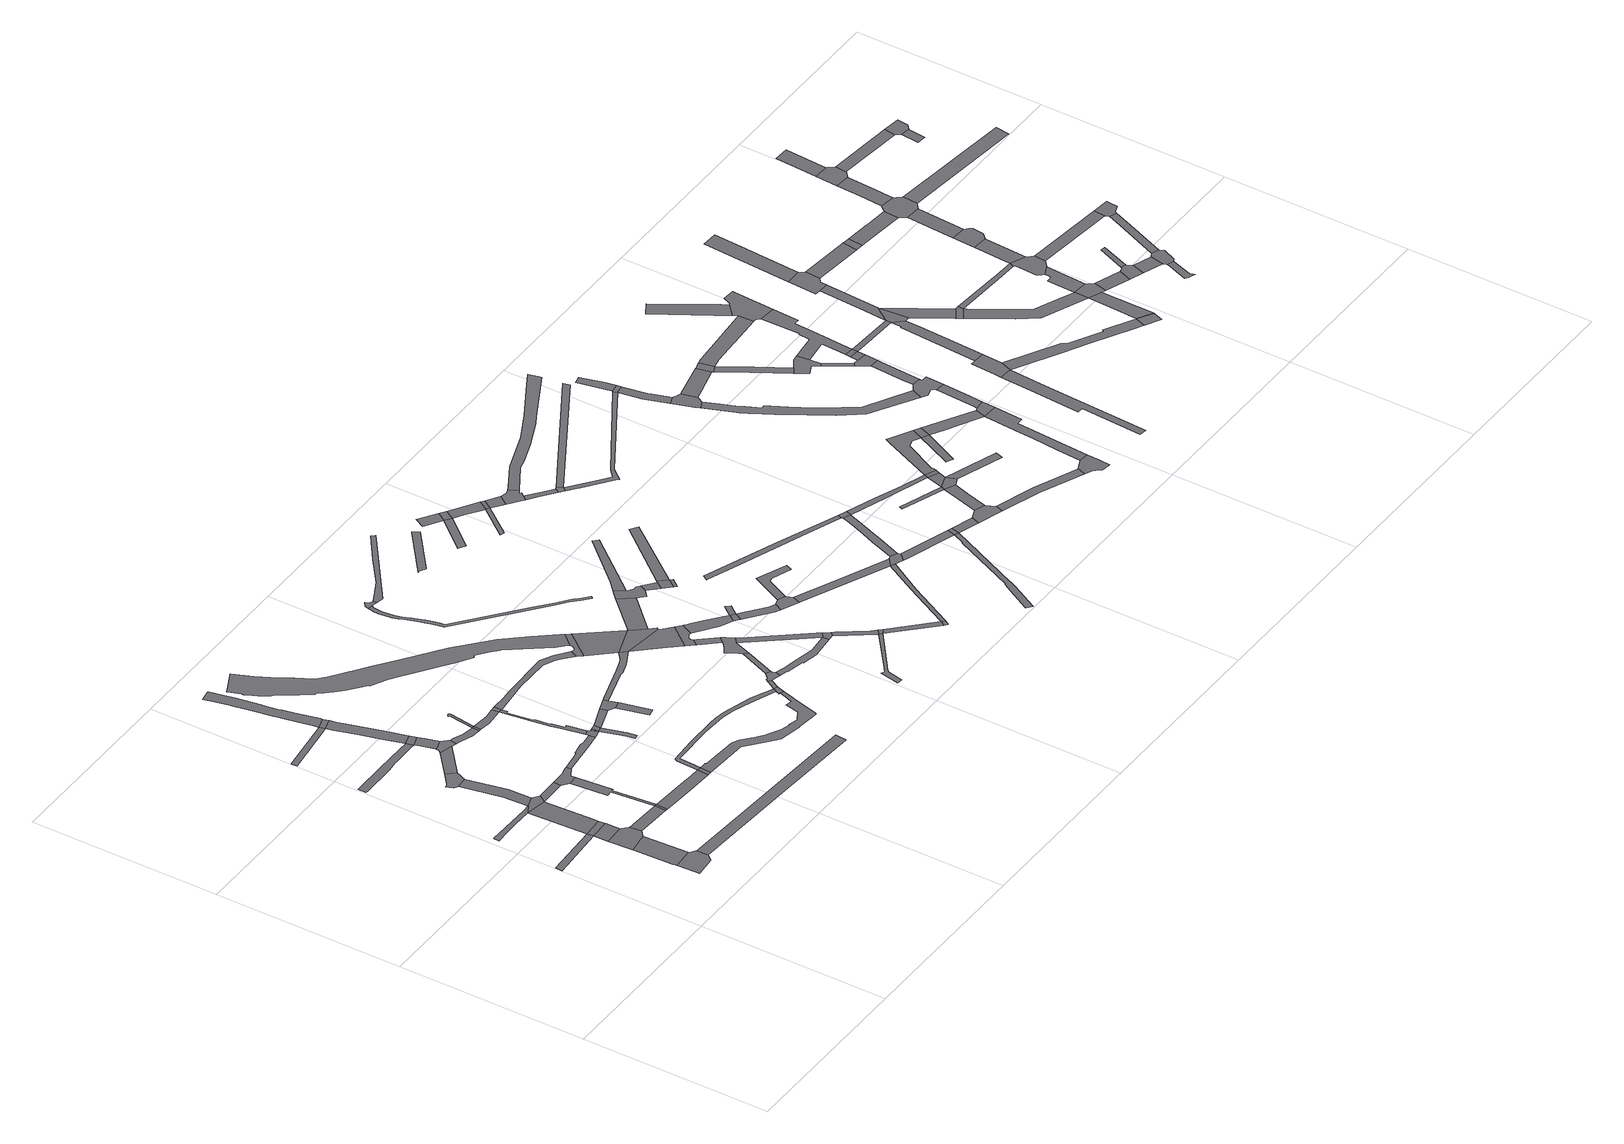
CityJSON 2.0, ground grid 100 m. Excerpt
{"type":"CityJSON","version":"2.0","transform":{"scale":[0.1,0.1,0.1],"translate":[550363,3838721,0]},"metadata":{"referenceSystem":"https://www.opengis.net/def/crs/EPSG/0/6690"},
"CityObjects":{
"road1":{"type":"Road","attributes":{"RoadStructureAttribute.sectionType":"1"},"geometry":[{"type":"MultiSurface","lod":"1","boundaries":[[[0,1,2,3]]]}]},
"road2":{"type":"Road","geometry":[{"type":"MultiSurface","lod":"1","boundaries":[[[4,5,6,7,8,9,10,11,12,13,14,15]]]}]},
"road3":{"type":"Road","attributes":{"RoadStructureAttribute.sectionType":"1"},"geometry":[{"type":"MultiSurface","lod":"1","boundaries":[[[16,17,18,19,7,6]]]}]},
"road4":{"type":"Road","attributes":{"RoadStructureAttribute.sectionType":"1"},"geometry":[{"type":"MultiSurface","lod":"1","boundaries":[[[20,21,22,23,24,25,26]]]}]},
"road5":{"type":"Road","geometry":[{"type":"MultiSurface","lod":"1","boundaries":[[[27,28,29,30,17,16,31,32,33,34]]]}]},
"road6":{"type":"Road","attributes":{"RoadStructureAttribute.sectionType":"1"},"geometry":[{"type":"MultiSurface","lod":"1","boundaries":[[[35,3,30,29]]]}]},
"road7":{"type":"Road","geometry":[{"type":"MultiSurface","lod":"1","boundaries":[[[36,0,3,35]]]}]},
"road8":{"type":"Road","attributes":{"RoadStructureAttribute.sectionType":"1"},"geometry":[{"type":"MultiSurface","lod":"1","boundaries":[[[25,0,36,37,38]]]}]},
"road9":{"type":"Road","geometry":[{"type":"MultiSurface","lod":"1","boundaries":[[[39,26,25,38,40]]]}]},
"road10":{"type":"Road","attributes":{"RoadStructureAttribute.sectionType":"1"},"geometry":[{"type":"MultiSurface","lod":"1","boundaries":[[[41,42,43,44,45,26,39]]]}]},
"road11":{"type":"Road","attributes":{"RoadStructureAttribute.sectionType":"1"},"geometry":[{"type":"MultiSurface","lod":"1","boundaries":[[[46,34,33,47,48]]]}]},
"road12":{"type":"Road","geometry":[{"type":"MultiSurface","lod":"1","boundaries":[[[49,50,51,52,53,54,55,56,44,43,57,58,59]]]}]},
"road13":{"type":"Road","attributes":{"RoadStructureAttribute.sectionType":"1"},"geometry":[{"type":"MultiSurface","lod":"1","boundaries":[[[60,61,62,63,64,65,66,67,68,69,70,71,72,73,74,75,76]]]}]},
"road14":{"type":"Road","attributes":{"RoadStructureAttribute.sectionType":"1"},"geometry":[{"type":"MultiSurface","lod":"1","boundaries":[[[77,40,38,78]]]}]},
"road15":{"type":"Road","attributes":{"RoadStructureAttribute.sectionType":"1"},"geometry":[{"type":"MultiSurface","lod":"1","boundaries":[[[79,80,81,82]]]}]},
"road16":{"type":"Road","geometry":[{"type":"MultiSurface","lod":"1","boundaries":[[[83,48,47,84]]]}]},
"road17":{"type":"Road","attributes":{"RoadStructureAttribute.sectionType":"1"},"geometry":[{"type":"MultiSurface","lod":"1","boundaries":[[[85,86,87,88,89,90,48,83]]]}]},
"road18":{"type":"Road","attributes":{"RoadStructureAttribute.sectionType":"1"},"geometry":[{"type":"MultiSurface","lod":"1","boundaries":[[[91,49,59,92]]]}]},
"road19":{"type":"Road","geometry":[{"type":"MultiSurface","lod":"1","boundaries":[[[93,94,95,96,77,78,88,87,97,98]]]}]},
"road20":{"type":"Road","attributes":{"RoadStructureAttribute.sectionType":"1"},"geometry":[{"type":"MultiSurface","lod":"1","boundaries":[[[99,100,101,102,83,84,103,104,105]]]}]},
"road21":{"type":"Road","geometry":[{"type":"MultiSurface","lod":"1","boundaries":[[[106,107,108,109,110,111,112,113,91,92,114,115]]]}]},
"road22":{"type":"Road","attributes":{"RoadStructureAttribute.sectionType":"1"},"geometry":[{"type":"MultiSurface","lod":"1","boundaries":[[[116,117,118,119,120,109,108]]]}]},
"road23":{"type":"Road","geometry":[{"type":"MultiSurface","lod":"1","boundaries":[[[121,76,75,118,117]]]}]},
"road24":{"type":"Road","attributes":{"RoadStructureAttribute.sectionType":"1"},"geometry":[{"type":"MultiSurface","lod":"1","boundaries":[[[122,123,124,125,126,127,82,128,129,130,131,132,76,121]]]}]},
"road25":{"type":"Road","geometry":[{"type":"MultiSurface","lod":"1","boundaries":[[[133,79,82,127]]]}]},
"road26":{"type":"Road","attributes":{"RoadStructureAttribute.sectionType":"1"},"geometry":[{"type":"MultiSurface","lod":"1","boundaries":[[[134,135,136,137,138,139,140,141,142,143,144,145,146,147,148,149,150,151,152,153,154,155,156,157,158,159,160,79,133]]]}]},
"road27":{"type":"Road","attributes":{"RoadStructureAttribute.sectionType":"1"},"geometry":[{"type":"MultiSurface","lod":"1","boundaries":[[[161,15,14,162,163,164,165]]]}]},
"road28":{"type":"Road","attributes":{"RoadStructureAttribute.sectionType":"1"},"geometry":[{"type":"MultiSurface","lod":"1","boundaries":[[[166,167,115,114,168,169,170,171,172]]]}]},
"road29":{"type":"Road","attributes":{"RoadStructureAttribute.sectionType":"1"},"geometry":[{"type":"MultiSurface","lod":"1","boundaries":[[[173,174,175,176,177,178,179,180,93,98,181,182,183]]]}]},
"road30":{"type":"Road","geometry":[{"type":"MultiSurface","lod":"1","boundaries":[[[105,104,184,185]]]}]},
"road31":{"type":"Road","geometry":[{"type":"MultiSurface","lod":"1","boundaries":[[[186,172,171,187]]]}]},
"road32":{"type":"Road","geometry":[{"type":"MultiSurface","lod":"1","boundaries":[[[188,189,190,191,192,193,194,172,186]]]}]},
"road33":{"type":"Road","attributes":{"RoadStructureAttribute.sectionType":"1"},"geometry":[{"type":"MultiSurface","lod":"1","boundaries":[[[195,186,187,196,197,198,199]]]}]},
"road34":{"type":"Road","geometry":[{"type":"MultiSurface","lod":"1","boundaries":[[[200,201,202,173,183,203,204,205]]]}]},
"road35":{"type":"Road","attributes":{"RoadStructureAttribute.sectionType":"1"},"geometry":[{"type":"MultiSurface","lod":"1","boundaries":[[[206,205,204]]]}]},
"road36":{"type":"Road","attributes":{"RoadStructureAttribute.sectionType":"1"},"geometry":[{"type":"MultiSurface","lod":"1","boundaries":[[[207,208,209,210,211,212,213,214,215,216,217,218,219,220,201,200]]]}]},
"road37":{"type":"Road","geometry":[{"type":"MultiSurface","lod":"1","boundaries":[[[221,222,223,224,225,204]]]}]},
"road38":{"type":"Road","geometry":[{"type":"MultiSurface","lod":"1","boundaries":[[[226,206,204,225]]]}]},
"road39":{"type":"Road","attributes":{"RoadStructureAttribute.sectionType":"1"},"geometry":[{"type":"MultiSurface","lod":"1","boundaries":[[[227,199,198,216]]]}]},
"road40":{"type":"Road","attributes":{"RoadStructureAttribute.sectionType":"1"},"geometry":[{"type":"MultiSurface","lod":"1","boundaries":[[[228,226,225,229]]]}]},
"road41":{"type":"Road","attributes":{"RoadStructureAttribute.sectionType":"1"},"geometry":[{"type":"MultiSurface","lod":"1","boundaries":[[[230,231,232,233,234,235,236,237,238,239,240,241,242,243,244,245,246,185,184,247,248,249,250,251,252,253,254,255,256,257,258,259,260,261,262,263]]]}]},
"road42":{"type":"Road","geometry":[{"type":"MultiSurface","lod":"1","boundaries":[[[264,228,229,265,266,267]]]}]},
"road43":{"type":"Road","attributes":{"RoadStructureAttribute.sectionType":"1"},"geometry":[{"type":"MultiSurface","lod":"1","boundaries":[[[268,269,270,271,272,273,274,275,105,185,276,277,278,279,280,281,282]]]}]},
"road44":{"type":"Road","geometry":[{"type":"MultiSurface","lod":"1","boundaries":[[[283,284,266,265]]]}]},
"road45":{"type":"Road","attributes":{"RoadStructureAttribute.sectionType":"1"},"geometry":[{"type":"MultiSurface","lod":"1","boundaries":[[[285,286,287,288,289,290,291,292,293,294,295,296,297,298,299,300,301,302,303,304,305,306,307,308,309,310,311,312,313,314,315,316,317,318,319,320,321,322,323,324,325,326,327,328,329,330,331,332,333,334,335,336]]]}]},
"road46":{"type":"Road","attributes":{"RoadStructureAttribute.sectionType":"1"},"geometry":[{"type":"MultiSurface","lod":"1","boundaries":[[[337,338,339,340,227,216,341,342,343,344,345,346,347]]]}]},
"road47":{"type":"Road","attributes":{"RoadStructureAttribute.sectionType":"1"},"geometry":[{"type":"MultiSurface","lod":"1","boundaries":[[[348,349,350,351,352,353,264,267,354,355,356,357]]]}]},
"road48":{"type":"Road","geometry":[{"type":"MultiSurface","lod":"1","boundaries":[[[282,281,358,263,262,359]]]}]},
"road49":{"type":"Road","attributes":{"RoadStructureAttribute.sectionType":"1"},"geometry":[{"type":"MultiSurface","lod":"1","boundaries":[[[360,361,282,359,362]]]}]},
"road50":{"type":"Road","geometry":[{"type":"MultiSurface","lod":"1","boundaries":[[[336,335,363,364,365,366,367,368,369,347,346,370,371]]]}]},
"road51":{"type":"Road","geometry":[{"type":"MultiSurface","lod":"1","boundaries":[[[372,373,374,360,362,375,376,377,378,379]]]}]},
"road52":{"type":"Road","geometry":[{"type":"MultiSurface","lod":"1","boundaries":[[[380,381,382,383,384,385,386]]]}]},
"road53":{"type":"Road","attributes":{"RoadStructureAttribute.sectionType":"1"},"geometry":[{"type":"MultiSurface","lod":"1","boundaries":[[[371,370,348,387]]]}]},
"road54":{"type":"Road","attributes":{"RoadStructureAttribute.sectionType":"1"},"geometry":[{"type":"MultiSurface","lod":"1","boundaries":[[[388,372,379,389]]]}]},
"road55":{"type":"Road","geometry":[{"type":"MultiSurface","lod":"1","boundaries":[[[387,348,357,390,391,392,393]]]}]},
"road56":{"type":"Road","attributes":{"RoadStructureAttribute.sectionType":"1"},"geometry":[{"type":"MultiSurface","lod":"1","boundaries":[[[357,394,395,396,397,398,390]]]}]},
"road57":{"type":"Road","attributes":{"RoadStructureAttribute.sectionType":"1"},"geometry":[{"type":"MultiSurface","lod":"1","boundaries":[[[383,399,400,401,402,403,404,405,406,407,408,409,410,411,412,413,414,415,416,417,418,419,420,421,422,423,424,425,426,427,428,429,430,431,432,433,434,435,436,437,438,439,440,441,442,384]]]}]},
"road58":{"type":"Road","geometry":[{"type":"MultiSurface","lod":"1","boundaries":[[[443,444,445,446,447,448,449,450,388,389,451,452,453]]]}]},
"road59":{"type":"Road","attributes":{"RoadStructureAttribute.sectionType":"1"},"geometry":[{"type":"MultiSurface","lod":"1","boundaries":[[[454,455,456,445,444]]]}]},
"road60":{"type":"Road","attributes":{"RoadStructureAttribute.sectionType":"1"},"geometry":[{"type":"MultiSurface","lod":"1","boundaries":[[[457,458,459,376,375,460,461,462,463,464,465,466]]]}]},
"road61":{"type":"Road","geometry":[{"type":"MultiSurface","lod":"1","boundaries":[[[397,396,467,456,455,468,469,470,471,472,473,474,475,476,477,478]]]}]},
"road62":{"type":"Road","attributes":{"RoadStructureAttribute.sectionType":"1"},"geometry":[{"type":"MultiSurface","lod":"1","boundaries":[[[479,393,392,480]]]}]},
"road63":{"type":"Road","attributes":{"RoadStructureAttribute.sectionType":"1"},"geometry":[{"type":"MultiSurface","lod":"1","boundaries":[[[481,482,483,484,485,386,385,486,487]]]}]},
"road64":{"type":"Road","attributes":{"RoadStructureAttribute.sectionType":"1"},"geometry":[{"type":"MultiSurface","lod":"1","boundaries":[[[488,489,490,491,492,493,494,495,496,497,498]]]}]},
"road65":{"type":"Road","attributes":{"RoadStructureAttribute.sectionType":"1"},"geometry":[{"type":"MultiSurface","lod":"1","boundaries":[[[499,500,501,453,452,502,503,466,504]]]}]},
"road66":{"type":"Road","attributes":{"RoadStructureAttribute.sectionType":"1"},"geometry":[{"type":"MultiSurface","lod":"1","boundaries":[[[505,506,507,508,509,478,477,510,511,512,513,514,515]]]}]},
"road67":{"type":"Road","geometry":[{"type":"MultiSurface","lod":"1","boundaries":[[[504,466,465,516,517]]]}]},
"road68":{"type":"Road","geometry":[{"type":"MultiSurface","lod":"1","boundaries":[[[515,514,518,519]]]}]},
"road69":{"type":"Road","attributes":{"RoadStructureAttribute.sectionType":"1"},"geometry":[{"type":"MultiSurface","lod":"1","boundaries":[[[520,521,517,516,488,522]]]}]},
"road70":{"type":"Road","geometry":[{"type":"MultiSurface","lod":"1","boundaries":[[[523,524,525,526,479,480,527,528,529,530,531,532,533,534]]]}]},
"road71":{"type":"Road","geometry":[{"type":"MultiSurface","lod":"1","boundaries":[[[535,536,515,519]]]}]},
"road72":{"type":"Road","attributes":{"RoadStructureAttribute.sectionType":"1"},"geometry":[{"type":"MultiSurface","lod":"1","boundaries":[[[537,519,518,538,539,540]]]}]},
"road73":{"type":"Road","attributes":{"RoadStructureAttribute.sectionType":"1"},"geometry":[{"type":"MultiSurface","lod":"1","boundaries":[[[541,542,543,544,545]]]}]},
"road74":{"type":"Road","geometry":[{"type":"MultiSurface","lod":"1","boundaries":[[[522,488,498,546]]]}]},
"road75":{"type":"Road","attributes":{"RoadStructureAttribute.sectionType":"1"},"geometry":[{"type":"MultiSurface","lod":"1","boundaries":[[[529,528,547,548]]]}]},
"road76":{"type":"Road","attributes":{"RoadStructureAttribute.sectionType":"1"},"geometry":[{"type":"MultiSurface","lod":"1","boundaries":[[[546,498,549,550]]]}]},
"road77":{"type":"Road","geometry":[{"type":"MultiSurface","lod":"1","boundaries":[[[551,548,547,552,553]]]}]},
"road78":{"type":"Road","geometry":[{"type":"MultiSurface","lod":"1","boundaries":[[[554,540,539,555,556,557]]]}]},
"road79":{"type":"Road","geometry":[{"type":"MultiSurface","lod":"1","boundaries":[[[558,559,553,552]]]}]},
"road80":{"type":"Road","attributes":{"RoadStructureAttribute.sectionType":"1"},"geometry":[{"type":"MultiSurface","lod":"1","boundaries":[[[560,561,562,523,534]]]}]},
"road81":{"type":"Road","geometry":[{"type":"MultiSurface","lod":"1","boundaries":[[[550,549,563,564]]]}]},
"road82":{"type":"Road","geometry":[{"type":"MultiSurface","lod":"1","boundaries":[[[565,566,567,568]]]}]},
"road83":{"type":"Road","attributes":{"RoadStructureAttribute.sectionType":"1"},"geometry":[{"type":"MultiSurface","lod":"1","boundaries":[[[569,570,571,572,573,574,575,554,557]]]}]},
"road84":{"type":"Road","attributes":{"RoadStructureAttribute.sectionType":"1"},"geometry":[{"type":"MultiSurface","lod":"1","boundaries":[[[576,577,578,565,579]]]}]},
"road85":{"type":"Road","attributes":{"RoadStructureAttribute.sectionType":"1"},"geometry":[{"type":"MultiSurface","lod":"1","boundaries":[[[580,581,551,553]]]}]},
"road86":{"type":"Road","geometry":[{"type":"MultiSurface","lod":"1","boundaries":[[[579,565,568,582]]]}]},
"road87":{"type":"Road","geometry":[{"type":"MultiSurface","lod":"1","boundaries":[[[583,584,585,586,587]]]}]},
"road88":{"type":"Road","attributes":{"RoadStructureAttribute.sectionType":"1"},"geometry":[{"type":"MultiSurface","lod":"1","boundaries":[[[588,556,555,589,590]]]}]},
"road89":{"type":"Road","attributes":{"RoadStructureAttribute.sectionType":"1"},"geometry":[{"type":"MultiSurface","lod":"1","boundaries":[[[589,591,592,550,564,593,594,595]]]}]},
"road90":{"type":"Road","attributes":{"RoadStructureAttribute.sectionType":"1"},"geometry":[{"type":"MultiSurface","lod":"1","boundaries":[[[582,568,596,597,583,598]]]}]},
"road91":{"type":"Road","geometry":[{"type":"MultiSurface","lod":"1","boundaries":[[[598,583,587,599]]]}]},
"road92":{"type":"Road","attributes":{"RoadStructureAttribute.sectionType":"1"},"geometry":[{"type":"MultiSurface","lod":"1","boundaries":[[[599,587,600,601,602]]]}]},
"road93":{"type":"Road","attributes":{"RoadStructureAttribute.sectionType":"1"},"geometry":[{"type":"MultiSurface","lod":"1","boundaries":[[[603,604,605,606,607,608,609,610,611]]]}]},
"road94":{"type":"Road","geometry":[{"type":"MultiSurface","lod":"1","boundaries":[[[612,602,601,613,614,615,616,617,618,619,620]]]}]},
"road95":{"type":"Road","geometry":[{"type":"MultiSurface","lod":"1","boundaries":[[[621,590,589,595,622,623,624]]]}]},
"road96":{"type":"Road","attributes":{"RoadStructureAttribute.sectionType":"1"},"geometry":[{"type":"MultiSurface","lod":"1","boundaries":[[[625,626,615,614,627,628,629,630]]]}]},
"road97":{"type":"Road","attributes":{"RoadStructureAttribute.sectionType":"1"},"geometry":[{"type":"MultiSurface","lod":"1","boundaries":[[[631,632,633,634,635,636,637,638,639,640,641,642]]]}]},
"road98":{"type":"Road","geometry":[{"type":"MultiSurface","lod":"1","boundaries":[[[643,630,629,644,645]]]}]},
"road99":{"type":"Road","attributes":{"RoadStructureAttribute.sectionType":"1"},"geometry":[{"type":"MultiSurface","lod":"1","boundaries":[[[623,622,646,647,631,648]]]}]},
"road100":{"type":"Road","attributes":{"RoadStructureAttribute.sectionType":"1"},"geometry":[{"type":"MultiSurface","lod":"1","boundaries":[[[649,650,651,652,653,654,655,621,624,656,657,658,659,660,661]]]}]},
"road101":{"type":"Road","geometry":[{"type":"MultiSurface","lod":"1","boundaries":[[[611,610,649,661,662]]]}]},
"road102":{"type":"Road","geometry":[{"type":"MultiSurface","lod":"1","boundaries":[[[648,631,642,663]]]}]},
"road103":{"type":"Road","attributes":{"RoadStructureAttribute.sectionType":"1"},"geometry":[{"type":"MultiSurface","lod":"1","boundaries":[[[663,642,664,665,666]]]}]},
"road104":{"type":"Road","attributes":{"RoadStructureAttribute.sectionType":"1"},"geometry":[{"type":"MultiSurface","lod":"1","boundaries":[[[667,668,669,670,671,672,673,674,675,676,677,678,679,680,620,619]]]}]},
"road105":{"type":"Road","attributes":{"RoadStructureAttribute.sectionType":"1"},"geometry":[{"type":"MultiSurface","lod":"1","boundaries":[[[681,682,683,684,685,686,645,644,687,688,689,690,691,692,693]]]}]},
"road106":{"type":"Road","geometry":[{"type":"MultiSurface","lod":"1","boundaries":[[[694,695,696,666,665,697,698,699]]]}]},
"road107":{"type":"Road","attributes":{"RoadStructureAttribute.sectionType":"1"},"geometry":[{"type":"MultiSurface","lod":"1","boundaries":[[[700,701,662,661,702,703,704]]]}]},
"road108":{"type":"Road","attributes":{"RoadStructureAttribute.sectionType":"1"},"geometry":[{"type":"MultiSurface","lod":"1","boundaries":[[[705,643,645,706]]]}]},
"road109":{"type":"Road","geometry":[{"type":"MultiSurface","lod":"1","boundaries":[[[707,708,709,710,711]]]}]},
"road110":{"type":"Road","attributes":{"RoadStructureAttribute.sectionType":"1"},"geometry":[{"type":"MultiSurface","lod":"1","boundaries":[[[710,712,694,699,713,714]]]}]},
"road111":{"type":"Road","geometry":[{"type":"MultiSurface","lod":"1","boundaries":[[[715,711,710,714,716]]]}]},
"road112":{"type":"Road","attributes":{"RoadStructureAttribute.sectionType":"1"},"geometry":[{"type":"MultiSurface","lod":"1","boundaries":[[[703,717,718,711,715,719]]]}]},
"road113":{"type":"Road","geometry":[{"type":"MultiSurface","lod":"1","boundaries":[[[704,703,719,720]]]}]},
"road114":{"type":"Road","attributes":{"RoadStructureAttribute.sectionType":"1"},"geometry":[{"type":"MultiSurface","lod":"1","boundaries":[[[721,722,723,698,697,724,725,726,727,728,729]]]}]},
"road115":{"type":"Road","attributes":{"RoadStructureAttribute.sectionType":"1"},"geometry":[{"type":"MultiSurface","lod":"1","boundaries":[[[730,731,715,716]]]}]},
"road116":{"type":"Road","attributes":{"RoadStructureAttribute.sectionType":"1"},"geometry":[{"type":"MultiSurface","lod":"1","boundaries":[[[732,733,734,704,720,735,736,737,738,739,740]]]}]},
"road117":{"type":"Road","geometry":[{"type":"MultiSurface","lod":"1","boundaries":[[[739,741,742,743,744,745,746,747,748]]]}]},
"road118":{"type":"Road","attributes":{"RoadStructureAttribute.sectionType":"1"},"geometry":[{"type":"MultiSurface","lod":"1","boundaries":[[[749,750,751,693,752,753,754,755]]]}]},
"road119":{"type":"Road","geometry":[{"type":"MultiSurface","lod":"1","boundaries":[[[756,755,754,757,758,759,760,761,762]]]}]},
"road120":{"type":"Road","geometry":[{"type":"MultiSurface","lod":"1","boundaries":[[[763,764,681,693,751]]]}]},
"road121":{"type":"Road","attributes":{"RoadStructureAttribute.sectionType":"1"},"geometry":[{"type":"MultiSurface","lod":"1","boundaries":[[[765,766,767,768,769,764,763]]]}]},
"road122":{"type":"Road","geometry":[{"type":"MultiSurface","lod":"1","boundaries":[[[770,729,728,771,772,773,774,775,776,777]]]}]},
"road123":{"type":"Road","geometry":[{"type":"MultiSurface","lod":"1","boundaries":[[[740,739,748,778]]]}]},
"road124":{"type":"Road","attributes":{"RoadStructureAttribute.sectionType":"1"},"geometry":[{"type":"MultiSurface","lod":"1","boundaries":[[[779,780,762,761,781,782]]]}]},
"road125":{"type":"Road","attributes":{"RoadStructureAttribute.sectionType":"1"},"geometry":[{"type":"MultiSurface","lod":"1","boundaries":[[[783,784,785,786,787,788,789,790,791,792,793,794,795,759,758,796,797,798,799,800,801,802,803,804,805,806]]]}]},
"road126":{"type":"Road","attributes":{"RoadStructureAttribute.sectionType":"1"},"geometry":[{"type":"MultiSurface","lod":"1","boundaries":[[[778,748,807,808,809,810]]]}]},
"road127":{"type":"Road","attributes":{"RoadStructureAttribute.sectionType":"1"},"geometry":[{"type":"MultiSurface","lod":"1","boundaries":[[[809,811,812,813,814,770,777,815,816,817,818]]]}]},
"road128":{"type":"Road","geometry":[{"type":"MultiSurface","lod":"1","boundaries":[[[819,820,821,779,782,822,823,824]]]}]},
"road129":{"type":"Road","attributes":{"RoadStructureAttribute.sectionType":"1"},"geometry":[{"type":"MultiSurface","lod":"1","boundaries":[[[825,824,823,826,827,828,829]]]}]},
"road130":{"type":"Road","geometry":[{"type":"MultiSurface","lod":"1","boundaries":[[[830,831,832,810,809,818]]]}]},
"road131":{"type":"Road","attributes":{"RoadStructureAttribute.sectionType":"1"},"geometry":[{"type":"MultiSurface","lod":"1","boundaries":[[[833,834,835,836,837,838,839,840,832,831,841,842]]]}]},
"road132":{"type":"Road","geometry":[{"type":"MultiSurface","lod":"1","boundaries":[[[843,844,829,828,845,846,847,848,849,850]]]}]},
"road133":{"type":"Road","geometry":[{"type":"MultiSurface","lod":"1","boundaries":[[[851,806,805,852,853,854,833,842,855,856,857]]]}]},
"road134":{"type":"Road","attributes":{"RoadStructureAttribute.sectionType":"1"},"geometry":[{"type":"MultiSurface","lod":"1","boundaries":[[[858,849,848,859,860]]]}]},
"road135":{"type":"Road","attributes":{"RoadStructureAttribute.sectionType":"1"},"geometry":[{"type":"MultiSurface","lod":"1","boundaries":[[[861,862,851,857,863,864]]]}]},
"road136":{"type":"Road","attributes":{"RoadStructureAttribute.sectionType":"1"},"geometry":[{"type":"MultiSurface","lod":"1","boundaries":[[[865,866,867,868,869,819,824,870,871,872]]]}]},
"road137":{"type":"Road","geometry":[{"type":"MultiSurface","lod":"1","boundaries":[[[873,874,875,876,877,878,879,880]]]}]},
"road138":{"type":"Road","geometry":[{"type":"MultiSurface","lod":"1","boundaries":[[[881,882,860,859,883,884,861,864,885,886]]]}]},
"road139":{"type":"Road","attributes":{"RoadStructureAttribute.sectionType":"1"},"geometry":[{"type":"MultiSurface","lod":"1","boundaries":[[[887,886,885,888,889]]]}]},
"road140":{"type":"Road","geometry":[{"type":"MultiSurface","lod":"1","boundaries":[[[890,887,889,891]]]}]},
"road141":{"type":"Road","attributes":{"RoadStructureAttribute.sectionType":"1"},"geometry":[{"type":"MultiSurface","lod":"1","boundaries":[[[892,893,894,895,896,843,850,897,898,890,891,899,900,901,902]]]}]},
"road142":{"type":"Road","geometry":[{"type":"MultiSurface","lod":"1","boundaries":[[[903,904,873,880,905,906,907]]]}]},
"road143":{"type":"Road","attributes":{"RoadStructureAttribute.sectionType":"1"},"geometry":[{"type":"MultiSurface","lod":"1","boundaries":[[[908,909,910,911,912,913,914,915,916]]]}]},
"road144":{"type":"Road","attributes":{"RoadStructureAttribute.sectionType":"7"},"geometry":[{"type":"MultiSurface","lod":"1","boundaries":[[[891,889,917,918,919]]]}]},
"road145":{"type":"Road","geometry":[{"type":"MultiSurface","lod":"1","boundaries":[[[920,921,922,923,916,915,865,872,924,925,892,902,926,927,928]]]}]},
"road146":{"type":"Road","attributes":{"RoadStructureAttribute.sectionType":"1"},"geometry":[{"type":"MultiSurface","lod":"1","boundaries":[[[918,929,930,931,932,907,906,933,934]]]}]},
"road147":{"type":"Road","geometry":[{"type":"MultiSurface","lod":"1","boundaries":[[[935,919,918,934,936,937,938]]]}]},
"road148":{"type":"Road","geometry":[{"type":"MultiSurface","lod":"1","boundaries":[[[939,940,941,942,905,880,943,944,945,946,947,948,949]]]}]},
"road149":{"type":"Road","attributes":{"RoadStructureAttribute.sectionType":"1"},"geometry":[{"type":"MultiSurface","lod":"1","boundaries":[[[950,951,952,919,935,953]]]}]},
"road150":{"type":"Road","attributes":{"RoadStructureAttribute.sectionType":"1"},"geometry":[{"type":"MultiSurface","lod":"1","boundaries":[[[935,938,954,955]]]}]},
"road151":{"type":"Road","geometry":[{"type":"MultiSurface","lod":"1","boundaries":[[[956,955,954,957,958,959]]]}]},
"road152":{"type":"Road","geometry":[{"type":"MultiSurface","lod":"1","boundaries":[[[960,961,962,963,964,950,953,965,966,967]]]}]},
"road153":{"type":"Road","attributes":{"RoadStructureAttribute.sectionType":"1"},"geometry":[{"type":"MultiSurface","lod":"1","boundaries":[[[968,969,970,971,972,958,957,973,974,975,976,977,978]]]}]},
"road154":{"type":"Road","attributes":{"RoadStructureAttribute.sectionType":"1"},"geometry":[{"type":"MultiSurface","lod":"1","boundaries":[[[979,961,960,980,981]]]}]},
"road155":{"type":"Road","attributes":{"RoadStructureAttribute.sectionType":"1"},"geometry":[{"type":"MultiSurface","lod":"1","boundaries":[[[949,948,982,983]]]}]},
"road156":{"type":"Road","attributes":{"RoadStructureAttribute.sectionType":"1"},"geometry":[{"type":"MultiSurface","lod":"1","boundaries":[[[967,966,984,985]]]}]},
"road157":{"type":"Road","attributes":{"RoadStructureAttribute.sectionType":"1"},"geometry":[{"type":"MultiSurface","lod":"1","boundaries":[[[986,959,958,987,988,989]]]}]},
"road158":{"type":"Road","attributes":{"RoadStructureAttribute.sectionType":"1"},"geometry":[{"type":"MultiSurface","lod":"1","boundaries":[[[977,990,991,992,993,994]]]}]},
"road159":{"type":"Road","geometry":[{"type":"MultiSurface","lod":"1","boundaries":[[[978,977,994,995,996,997,998]]]}]},
"road160":{"type":"Road","geometry":[{"type":"MultiSurface","lod":"1","boundaries":[[[985,984,999,1000]]]}]},
"road161":{"type":"Road","attributes":{"RoadStructureAttribute.sectionType":"1"},"geometry":[{"type":"MultiSurface","lod":"1","boundaries":[[[1001,1002,1003,1004,1005,1006,978,998]]]}]},
"road162":{"type":"Road","attributes":{"RoadStructureAttribute.sectionType":"1"},"geometry":[{"type":"MultiSurface","lod":"1","boundaries":[[[997,996,1007,1008]]]}]},
"road163":{"type":"Road","geometry":[{"type":"MultiSurface","lod":"1","boundaries":[[[989,988,1009,1010,1011,1012,1013,1002,1001,1014,1015,1016,1017,1018,1019]]]}]},
"road164":{"type":"Road","attributes":{"RoadStructureAttribute.sectionType":"1"},"geometry":[{"type":"MultiSurface","lod":"1","boundaries":[[[1020,989,1019,1021]]]}]},
"road165":{"type":"Road","attributes":{"RoadStructureAttribute.sectionType":"1"},"geometry":[{"type":"MultiSurface","lod":"1","boundaries":[[[1022,1023,1024,1000,999,1025,1026,1027]]]}]},
"road166":{"type":"Road","geometry":[{"type":"MultiSurface","lod":"1","boundaries":[[[1028,1029,1008,1007,1030,1031,1032]]]}]},
"road167":{"type":"Road","geometry":[{"type":"MultiSurface","lod":"1","boundaries":[[[1033,1020,1021,1034,1035,1036,1037,1038]]]}]},
"road168":{"type":"Road","attributes":{"RoadStructureAttribute.sectionType":"1"},"geometry":[{"type":"MultiSurface","lod":"1","boundaries":[[[1031,1030,1039,1040]]]}]},
"road169":{"type":"Road","geometry":[{"type":"MultiSurface","lod":"1","boundaries":[[[1041,1042,1043,1044,1045,1046]]]}]},
"road170":{"type":"Road","geometry":[{"type":"MultiSurface","lod":"1","boundaries":[[[1047,1048,1028,1032]]]}]},
"road171":{"type":"Road","attributes":{"RoadStructureAttribute.sectionType":"1"},"geometry":[{"type":"MultiSurface","lod":"1","boundaries":[[[1049,1033,1038,1050]]]}]},
"road172":{"type":"Road","geometry":[{"type":"MultiSurface","lod":"1","boundaries":[[[1051,1052,1053,1040,1039,1054,1055,1041,1046,1056,1057,1058,1059,1060,1061]]]}]},
"road173":{"type":"Road","geometry":[{"type":"MultiSurface","lod":"1","boundaries":[[[1062,1027,1026,1049,1050,1063,1064,1065,1066,1067]]]}]},
"road174":{"type":"Road","attributes":{"RoadStructureAttribute.sectionType":"1"},"geometry":[{"type":"MultiSurface","lod":"1","boundaries":[[[1017,1016,1068,1069]]]}]},
"road175":{"type":"Road","attributes":{"RoadStructureAttribute.sectionType":"1"},"geometry":[{"type":"MultiSurface","lod":"1","boundaries":[[[1070,1071,1062,1067,1072,1073]]]}]},
"road176":{"type":"Road","attributes":{"RoadStructureAttribute.sectionType":"1"},"geometry":[{"type":"MultiSurface","lod":"1","boundaries":[[[1074,1075,1076,1051,1061,1077,1078]]]}]},
"road177":{"type":"Road","geometry":[{"type":"MultiSurface","lod":"1","boundaries":[[[1079,1070,1073,1080,1081,1082,1083,1084,1085]]]}]},
"road178":{"type":"Road","attributes":{"RoadStructureAttribute.sectionType":"1"},"geometry":[{"type":"MultiSurface","lod":"1","boundaries":[[[1086,1079,1085,1087]]]}]},
"road179":{"type":"Road","geometry":[{"type":"MultiSurface","lod":"1","boundaries":[[[1069,1068,1074,1078,1088,1089,1090]]]}]},
"road180":{"type":"Road","attributes":{"RoadStructureAttribute.sectionType":"1"},"geometry":[{"type":"MultiSurface","lod":"1","boundaries":[[[1082,1081,1091,1092]]]}]},
"road181":{"type":"Road","attributes":{"RoadStructureAttribute.sectionType":"1"},"geometry":[{"type":"MultiSurface","lod":"1","boundaries":[[[1065,1064,1093,1094]]]}]},
"road182":{"type":"Road","geometry":[{"type":"MultiSurface","lod":"1","boundaries":[[[1095,1096,1097,1098]]]}]},
"road183":{"type":"Road","geometry":[{"type":"MultiSurface","lod":"1","boundaries":[[[1092,1091,1095,1098,1099,1100]]]}]}
},
"vertices":[
[300,814,0],[9,799,0],[7,762,0],[302,779,0],
[459,327,0],[440,342,0],[434,347,0],[324,338,0],[327,286,0],[329,250,0],[330,221,0],[439,229,0],[453,244,0],[457,249,0],[468,261,0],[466,322,0],
[422,587,0],[312,571,0],[323,359,0],[323,354,0],
[290,1151,0],[39,1155,0],[39,1125,0],[109,1128,0],[185,1128,0],[284,1128,0],[329,1154,0],
[444,679,0],[420,702,0],[414,707,0],[305,701,0],[426,591,0],[441,603,0],[454,614,0],[447,676,0],
[411,784,0],
[409,819,0],
[408,847,0],[395,1108,0],
[388,1172,0],[421,1147,0],
[387,1181,0],[384,1297,0],[339,1506,0],[280,1500,0],[325,1281,0],
[630,665,0],[641,604,0],[644,664,0],
[325,1605,0],[266,1555,0],[261,1553,0],[260,1553,0],[246,1548,0],[258,1514,0],[260,1513,0],[268,1508,0],[346,1522,0],[353,1538,0],[363,1560,0],
[408,1877,0],[381,1878,0],[278,1878,0],[210,1878,0],[12,1874,0],[13,1831,0],[27,1831,0],[211,1833,0],[270,1838,0],[280,1838,0],[304,1840,0],[333,1840,0],[367,1839,0],[393,1840,0],[409,1840,0],[425,1839,0],[420,1878,0],
[539,1149,0],[540,1112,0],
[308,2276,0],[7,2238,0],[11,2207,0],[315,2246,0],
[657,664,0],[653,603,0],
[633,892,0],[642,892,0],[625,1085,0],[575,1081,0],[592,888,0],[621,890,0],
[446,1708,0],[515,1688,0],
[666,1162,0],[652,1160,0],[643,1159,0],[613,1151,0],[623,1110,0],[670,1138,0],
[970,643,0],[893,646,0],[893,649,0],[657,663,0],[810,594,0],[971,584,0],[975,643,0],
[548,1719,0],[542,1725,0],[517,1752,0],[459,1734,0],[459,1731,0],[458,1726,0],[456,1720,0],[452,1714,0],[543,1681,0],[549,1718,0],
[495,1826,0],[486,1857,0],[431,1838,0],[439,1810,0],[458,1739,0],
[476,1894,0],
[468,1921,0],[453,1975,0],[421,2087,0],[392,2188,0],[381,2230,0],[373,2265,0],[324,2208,0],[333,2179,0],[356,2099,0],[386,1995,0],[412,1905,0],
[366,2295,0],
[363,2308,0],[336,2431,0],[334,2431,0],[321,2491,0],[317,2510,0],[305,2584,0],[304,2587,0],[290,2681,0],[284,2720,0],[276,2752,0],[254,2845,0],[253,2849,0],[194,2838,0],[205,2792,0],[223,2715,0],[229,2689,0],[238,2638,0],[247,2589,0],[260,2514,0],[263,2495,0],[266,2483,0],[273,2444,0],[294,2341,0],[298,2320,0],[299,2319,0],[303,2301,0],[303,2300,0],
[1510,254,0],[1062,223,0],[1063,223,0],[1532,193,0],[1536,252,0],
[616,1693,0],[568,1715,0],[558,1677,0],[604,1661,0],[632,1650,0],[680,1645,0],[683,1682,0],
[923,1203,0],[914,1201,0],[867,1195,0],[840,1198,0],[778,1185,0],[779,1179,0],[754,1175,0],[695,1167,0],[697,1142,0],[852,1159,0],[926,1171,0],
[992,583,0],[995,642,0],
[696,1684,0],[692,1643,0],
[715,1824,0],[711,1832,0],[710,1833,0],[708,1832,0],[696,1827,0],[695,1820,0],[703,1819,0],
[791,1674,0],[752,1636,0],[845,1644,0],[847,1644,0],[844,1681,0],
[947,1226,0],[921,1219,0],[923,1208,0],[939,1173,0],[973,1182,0],[958,1216,0],
[969,1218,0],
[930,1330,0],[916,1327,0],[911,1345,0],[902,1392,0],[895,1413,0],[887,1470,0],[880,1485,0],[862,1611,0],[871,1613,0],[868,1644,0],[847,1643,0],[874,1468,0],[886,1384,0],[900,1328,0],
[1011,1060,0],[1018,1012,0],[1044,1017,0],[1034,1070,0],[1000,1189,0],
[1000,1224,0],
[868,1684,0],
[1116,1267,0],[1126,1230,0],
[1647,585,0],[1643,573,0],[1640,558,0],[1603,566,0],[1585,492,0],[1537,463,0],[1486,474,0],[1485,471,0],[1438,483,0],[1383,514,0],[1365,524,0],[1321,558,0],[1268,603,0],[1231,622,0],[1034,637,0],[1034,641,0],[1005,642,0],[1226,570,0],[1339,476,0],[1351,475,0],[1351,468,0],[1377,447,0],[1495,424,0],[1497,427,0],[1567,418,0],[1594,415,0],[1621,412,0],[1625,424,0],[1640,481,0],[1662,562,0],[1664,567,0],[1667,579,0],[1683,629,0],[1662,635,0],
[1180,1291,0],[1162,1213,0],[1201,1223,0],[1186,1268,0],
[1582,718,0],[1552,732,0],[1402,776,0],[1342,785,0],[1302,787,0],[1134,783,0],[989,777,0],[982,762,0],[1002,759,0],[1239,767,0],[1367,760,0],[1435,746,0],[1532,710,0],[1663,658,0],[1673,678,0],
[1201,1050,0],[1240,1059,0],
[1485,1720,0],[1401,1823,0],[1299,1943,0],[1197,2033,0],[1155,2070,0],[1125,2095,0],[935,2234,0],[823,2317,0],[769,2357,0],[645,2448,0],[612,2474,0],[606,2481,0],[597,2493,0],[555,2572,0],[516,2630,0],[464,2737,0],[423,2835,0],[301,2777,0],[308,2756,0],[326,2710,0],[324,2698,0],[331,2683,0],[342,2660,0],[353,2639,0],[386,2589,0],[392,2581,0],[463,2482,0],[504,2425,0],[513,2424,0],[536,2396,0],[549,2380,0],[565,2362,0],[602,2327,0],[638,2296,0],[666,2274,0],[694,2254,0],[692,2249,0],[780,2203,0],[826,2172,0],[866,2140,0],[995,2049,0],[1049,2012,0],[1128,1958,0],[1140,1969,0],[1169,1949,0],[1203,1921,0],[1236,1890,0],[1242,1884,0],[1394,1688,0],[1435,1648,0],[1441,1639,0],[1497,1704,0],
[1337,1661,0],[1273,1695,0],[996,1687,0],[954,1683,0],[997,1657,0],[1062,1664,0],[1247,1663,0],[1310,1635,0],[1328,1624,0],[1387,1571,0],[1406,1608,0],
[1517,1423,0],[1479,1389,0],[1450,1376,0],[1395,1358,0],[1192,1294,0],[1192,1296,0],[1385,1326,0],[1399,1325,0],[1462,1346,0],[1547,1390,0],
[1655,637,0],[1694,669,0],
[1703,730,0],[1686,701,0],[1721,720,0],
[1443,1630,0],[1441,1621,0],[1437,1614,0],[1432,1609,0],[1426,1607,0],[1420,1606,0],[1414,1606,0],[1410,1545,0],[1516,1681,0],
[1750,772,0],[1720,742,0],[1712,744,0],[1774,707,0],[1781,735,0],[1779,741,0],[1774,754,0],[1776,760,0],
[1214,2583,0],[1204,2604,0],[1179,2586,0],[1174,2566,0],[1203,2562,0],[1235,2557,0],[1232,2576,0],
[1677,1478,0],
[1818,936,0],[1836,919,0],
[1760,1365,0],[1766,1371,0],[1738,1405,0],[1680,1475,0],
[1549,1388,0],[1669,1256,0],[1723,1194,0],[1815,1312,0],[1776,1347,0],
[1172,2555,0],[1167,2528,0],[1167,2505,0],[1170,2468,0],[1175,2436,0],[1183,2408,0],[1194,2381,0],[1204,2353,0],[1214,2326,0],[1215,2323,0],[1224,2291,0],[1232,2264,0],[1240,2231,0],[1245,2201,0],[1250,2194,0],[1661,1858,0],[1711,1816,0],[1752,1779,0],[1793,1742,0],[1797,1747,0],[1801,1753,0],[1772,1781,0],[1747,1806,0],[1742,1811,0],[1732,1819,0],[1723,1827,0],[1673,1868,0],[1593,1936,0],[1575,1951,0],[1265,2202,0],[1263,2209,0],[1260,2231,0],[1252,2264,0],[1242,2299,0],[1236,2318,0],[1231,2334,0],[1221,2361,0],[1211,2386,0],[1206,2403,0],[1195,2438,0],[1190,2471,0],[1187,2503,0],[1190,2528,0],[1194,2551,0],
[1874,1072,0],[1864,1089,0],[1839,1061,0],[1837,1059,0],[1808,1034,0],[1775,1014,0],[1790,988,0],[1809,952,0],[1849,953,0],[1870,1008,0],[1897,1031,0],
[1793,1171,0],[1782,1183,0],[1759,1153,0],
[2012,685,0],[1915,704,0],[1830,721,0],[1815,696,0],[1817,691,0],[1909,671,0],[1908,666,0],[1991,651,0],[2119,662,0],[2116,695,0],
[1742,1173,0],[1780,1188,0],[1779,1191,0],[1779,1198,0],[1779,1202,0],[1783,1210,0],[1790,1217,0],[1796,1220,0],[1803,1222,0],[1810,1223,0],[1816,1222,0],[1846,1284,0],
[1848,1650,0],[1902,1574,0],
[1635,2848,0],[1498,2748,0],[1356,2640,0],[1269,2595,0],[1257,2589,0],[1270,2549,0],[1652,2832,0],
[2276,492,0],[2101,354,0],[2053,317,0],[2039,326,0],[2037,326,0],[2037,323,0],[2018,224,0],[2046,220,0],[2065,303,0],[2071,312,0],[2291,482,0],
[2130,737,0],[1909,1011,0],[1908,1013,0],[1882,992,0],[1888,985,0],[2145,717,0],
[2023,1144,0],[1940,1215,0],[1878,1260,0],[1866,1269,0],[1852,1280,0],[1823,1217,0],[1879,1174,0],[1930,1140,0],[1956,1125,0],[1998,1106,0],[2025,1143,0],
[2148,665,0],[2171,683,0],
[2026,1085,0],[2047,1126,0],
[2277,538,0],[2182,669,0],[2299,512,0],
[1890,1692,0],[1875,1679,0],[1873,1677,0],[1864,1667,0],[1937,1540,0],[1971,1570,0],[1990,1606,0],[1973,1619,0],[1956,1618,0],[1933,1635,0],[1931,1632,0],[1921,1641,0],
[2088,1175,0],[2068,1197,0],
[2175,1024,0],[2160,981,0],[2187,969,0],[2206,1010,0],
[1763,2708,0],[1524,2518,0],[1536,2518,0],[1567,2502,0],[1783,2672,0],
[2316,493,0],
[2025,1515,0],[2053,1555,0],
[2492,278,0],[2510,304,0],
[2060,1564,0],[2067,1474,0],[2098,1520,0],
[2241,1020,0],[2280,927,0],[2294,971,0],[2281,1005,0],
[2078,1463,0],[2112,1508,0],
[2178,1951,0],[2152,1972,0],[1943,1740,0],
[2508,262,0],[2525,288,0],
[1913,2628,0],[1774,2463,0],[1808,2440,0],[1948,2606,0],
[2320,1085,0],[2339,1124,0],[2361,1131,0],[2465,1091,0],[2480,1126,0],[2322,1190,0],[2279,1099,0],
[1852,2739,0],[1826,2686,0],[1906,2633,0],[1945,2677,0],
[2356,1852,0],[2317,1879,0],
[1980,2654,0],
[2086,2512,0],[1963,2353,0],[1973,2349,0],[1984,2345,0],[2105,2501,0],
[2483,884,0],[2734,723,0],[2774,755,0],
[2637,547,0],[2610,497,0],[2653,533,0],[2758,711,0],[2759,712,0],
[1997,2573,0],[2080,2516,0],[2119,2562,0],
[2137,2550,0],
[2136,2479,0],[2168,2455,0],[2205,2505,0],
[2582,1262,0],[2208,1402,0],[2200,1389,0],[2191,1376,0],[2194,1374,0],[2364,1310,0],[2703,1186,0],[2913,1106,0],[2922,1129,0],
[2238,2498,0],[2227,2411,0],[2246,2397,0],[2265,2422,0],[2280,2438,0],[2271,2446,0],[2275,2451,0],[2289,2459,0],[2262,2504,0],
[2792,762,0],[2799,695,0],[2834,730,0],[2828,745,0],
[2364,2341,0],[2285,2406,0],[2302,2355,0],[2338,2327,0],[2372,2300,0],[2389,2323,0],
[3087,600,0],[3059,538,0],[3057,538,0],[2905,205,0],[2902,206,0],[2876,161,0],[2804,32,0],[2831,7,0],[2915,161,0],[2932,194,0],[2930,195,0],[3110,591,0],
[2400,2329,0],[2399,2279,0],[2416,2301,0],
[2824,687,0],[3080,603,0],[3097,644,0],
[2918,1096,0],[2918,1094,0],[2904,1057,0],[2882,995,0],[2866,955,0],[2838,885,0],[2821,838,0],[2876,868,0],[2903,941,0],[2905,945,0],[2947,1058,0],[2955,1078,0],[2956,1081,0],
[2968,1111,0],
[3120,637,0],
[3110,592,0],[3222,556,0],[3236,599,0],
[2432,2544,0],[2487,2559,0],[2603,2600,0],[2748,2662,0],[2794,2689,0],[3054,2827,0],[3049,2846,0],[3038,2892,0],[2974,2858,0],[2773,2743,0],[2625,2667,0],[2451,2604,0],[2412,2589,0],[2285,2515,0],
[3139,2494,0],[2645,2188,0],[2604,2152,0],[2555,2191,0],[2475,2255,0],[2422,2296,0],[2456,2235,0],[2457,2235,0],[2600,2123,0],[2608,2116,0],[2646,2165,0],[2658,2178,0],[3147,2472,0],
[3290,620,0],[3279,615,0],[3270,612,0],[3355,512,0],[3370,555,0],[3348,603,0],
[3260,1002,0],[3122,1055,0],[3149,1013,0],[3382,935,0],[3389,956,0],
[3069,2721,0],[3078,2687,0],
[3128,925,0],[3124,916,0],[3121,908,0],[3348,823,0],[3356,843,0],
[3323,732,0],[3379,718,0],[3404,796,0],
[3426,867,0],[3444,815,0],
[3381,932,0],[3358,852,0],[3439,909,0],
[3445,930,0],
[3714,428,0],[3580,486,0],[3564,491,0],[3434,486,0],[3497,465,0],[3559,445,0],[3565,443,0],[3793,343,0],[3806,388,0],
[3691,729,0],[3705,770,0],
[3566,1221,0],[3517,1249,0],[3504,1220,0],[3450,944,0],[3450,959,0],[3535,1132,0],[3573,1142,0],[3615,1119,0],[3639,1180,0],
[3579,1042,0],[3575,1034,0],[3524,926,0],[3542,917,0],[3559,909,0],[3561,912,0],[3615,1024,0],[3651,1099,0],
[3220,2338,0],[3218,2346,0],[3193,2480,0],[3149,2463,0],[3168,2353,0],[3209,2227,0],[3252,2242,0],
[3274,2232,0],[3246,2115,0],[3256,2090,0],[3295,2111,0],[3310,2136,0],[3315,2145,0],[3294,2223,0],
[3189,2505,0],[3144,2497,0],
[3178,2564,0],[3175,2575,0],[3147,2686,0],[3107,2676,0],[3143,2499,0],
[3865,415,0],[3836,324,0],[3837,323,0],[3843,315,0],[3861,289,0],[3911,284,0],[3915,342,0],[3919,410,0],
[3674,1160,0],
[3493,2270,0],[3369,2241,0],[3370,2158,0],[3511,2193,0],
[3657,1475,0],[3609,1547,0],[3564,1613,0],[3506,1708,0],[3497,1722,0],[3442,1831,0],[3440,1831,0],[3425,1855,0],[3409,1855,0],[3374,1926,0],[3363,1948,0],[3347,1985,0],[3327,2033,0],[3275,2038,0],[3316,1933,0],[3321,1919,0],[3342,1884,0],[3373,1827,0],[3400,1778,0],[3476,1648,0],[3546,1538,0],[3630,1427,0],[3867,1285,0],[3890,1341,0],
[3723,1059,0],[3851,990,0],[3905,961,0],[3924,1018,0],
[3904,954,0],[3892,756,0],[3887,686,0],[3875,547,0],[3937,686,0],[3944,806,0],[3978,805,0],[3987,957,0],
[3533,2279,0],[3514,2274,0],[3509,2273,0],[3512,2192,0],[3514,2188,0],[3552,2203,0],
[3644,2050,0],[3602,2041,0],[3609,2029,0],[3703,1872,0],[3738,1893,0],
[3989,994,0],[3991,1029,0],[3938,1023,0],
[3952,1252,0],[3952,1225,0],[3951,1195,0],[3949,1157,0],[3949,1144,0],[3943,1062,0],[3942,1055,0],[3942,1042,0],[4001,1197,0],[4004,1247,0],
[3819,1929,0],[3786,1925,0],[3738,1814,0],[3741,1809,0],[3794,1833,0],[3817,1796,0],[3834,1807,0],[3827,1863,0],
[3930,1366,0],[3897,1266,0],[3937,1275,0],[3948,1270,0],[4009,1346,0],[3977,1347,0],[3978,1361,0],
[3881,1734,0],[3900,1668,0],[3916,1678,0],
[3942,1602,0],[3931,1426,0],[3991,1582,0],[3992,1599,0],
[3929,2315,0],[3911,2314,0],[3628,2291,0],[3568,2286,0],[3560,2285,0],[3601,2215,0],[3889,2232,0],[3932,2235,0],
[4192,1054,0],[4182,887,0],[4167,618,0],[4196,617,0],[4176,287,0],[4217,283,0],[4248,850,0],[4260,1050,0],
[3942,1675,0],[3924,1677,0],[3914,1645,0],[3939,1606,0],[3997,1671,0],[3946,1675,0],
[3949,1718,0],[3999,1708,0],[3999,1713,0],
[3951,1746,0],[4000,1742,0],
[3964,2216,0],[3968,2068,0],[3969,2010,0],[3962,2008,0],[3957,1946,0],[3957,1882,0],[3953,1778,0],[4013,1966,0],[4020,2068,0],[4047,2067,0],[4055,2209,0],
[4202,1221,0],[4194,1088,0],[4283,1111,0],[4289,1218,0],[4232,1221,0],
[3972,2400,0],[3954,2430,0],[3894,2524,0],[3829,2631,0],[3774,2720,0],[3709,2681,0],[3873,2409,0],[3914,2341,0],[3975,2395,0],
[4265,1701,0],[4266,1701,0],[4265,1728,0],
[4004,2441,0],[3988,2407,0],[3984,2400,0],[3981,2396,0],[3944,2236,0],[3950,2230,0],[4066,2399,0],[4066,2400,0],[4068,2436,0],
[4264,1676,0],[4263,1653,0],[4262,1644,0],[4258,1644,0],[4307,1570,0],[4311,1651,0],
[4323,1808,0],[4327,1650,0],[4331,1650,0],[4335,1650,0],
[4739,853,0],[4734,845,0],[4569,935,0],[4552,960,0],[4315,1019,0],[4488,924,0],[4629,847,0],[4832,734,0],[4863,717,0],[4873,712,0],[4893,768,0],
[4287,2102,0],[4274,1878,0],[4265,1735,0],[4341,2101,0],
[4449,1468,0],[4510,1507,0],
[4515,1506,0],[4468,1438,0],[4529,1477,0],[4530,1505,0],
[4349,2260,0],[4265,2257,0],[4258,2106,0],[4264,2105,0],[4274,2104,0],[4343,2137,0],[4365,2154,0],[4371,2234,0],
[4827,1149,0],[4705,1201,0],[4650,1276,0],[4535,1466,0],[4532,1471,0],[4502,1385,0],[4596,1234,0],[4665,1140,0],[4828,1070,0],[4906,1037,0],[4907,1112,0],
[4294,2738,0],[4370,2611,0],[4377,2733,0],
[4953,669,0],[4973,723,0],
[4635,2126,0],[4644,2205,0],
[4824,1484,0],[4825,1459,0],[4917,1455,0],[4930,1479,0],
[4900,816,0],[4895,812,0],[4895,771,0],[4974,726,0],[4974,1009,0],
[4983,1006,0],[4995,1001,0],[5014,1072,0],[4987,1106,0],
[4675,2121,0],[4684,2201,0],
[4999,1323,0],[4946,1299,0],[4946,1280,0],[4944,1269,0],[4940,1265,0],[4914,1264,0],
[5125,953,0],[5150,1022,0],
[4924,1450,0],[4928,1447,0],[4921,1332,0],[4926,1322,0],[4935,1311,0],[5002,1326,0],[5022,1345,0],[5031,1354,0],[5037,1414,0],[5026,1425,0],[5008,1444,0],
[4942,1680,0],[5022,1675,0],
[4822,2186,0],[4817,2187,0],[4715,2197,0],[4818,2106,0],[4940,2094,0],[4946,2174,0],
[5180,1036,0],[5176,1026,0],[5197,927,0],[5222,996,0],[5206,1026,0],
[4949,1800,0],[5042,1696,0],[5050,1705,0],[5058,1765,0],[5047,1776,0],[5029,1796,0],
[5304,888,0],[5318,961,0],
[5313,867,0],[5267,744,0],[5284,735,0],[5317,720,0],[5309,747,0],[5347,856,0],
[5264,1177,0],[5238,1181,0],
[4964,2059,0],[5044,2054,0],
[5343,974,0],[5342,972,0],[5322,963,0],[5306,883,0],[5312,869,0],[5348,857,0],[5359,864,0],[5362,866,0],[5393,934,0],[5391,937,0],[5380,960,0],
[4973,2205,0],[5054,2061,0],[5076,2078,0],[5081,2159,0],[5062,2181,0],[5052,2193,0],
[5461,1305,0],[5467,1365,0],
[4988,2457,0],[4981,2329,0],[5060,2324,0],[5069,2452,0],
[5471,1285,0],[5441,1211,0],[5439,1206,0],[5478,1196,0],[5508,1269,0],
[4995,2576,0],[5097,2480,0],[5098,2481,0],[5104,2541,0],[5103,2541,0],[5078,2571,0],[5075,2574,0],
[5009,2804,0],[5088,2799,0],
[5513,1281,0],[5551,1295,0],[5557,1355,0],
[5452,2442,0],[5459,2502,0],
[5740,2005,0],[5749,2081,0],
[5471,2416,0],[5461,2321,0],[5511,2316,0],[5520,2411,0],
[5546,2431,0],[5553,2491,0]
]}
